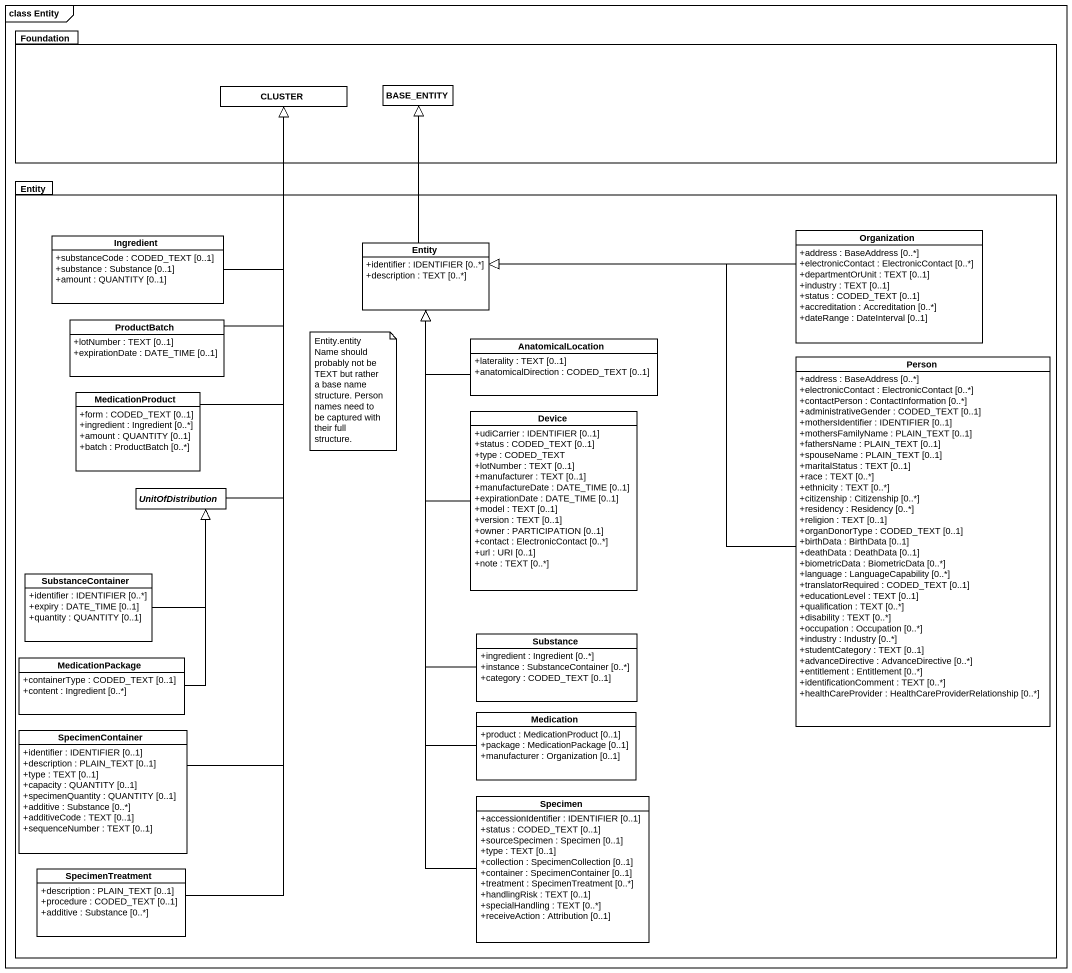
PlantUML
@startuml
mainframe class Entity
hide circle
hide empty members
skinparam classAttributeIconSize 0
package Foundation {
  class CLUSTER
  class BASE_ENTITY
}
package "Entity" as Entity_ {
  class Ingredient {
    +substanceCode : CODED_TEXT [0..1]
    +substance : Substance [0..1]
    +amount : QUANTITY [0..1]
  }
  class "Entity" as Entity__2 {
    +identifier : IDENTIFIER [0..*]
    +description : TEXT [0..*]
  }
  class Organization {
    +address : BaseAddress [0..*]
    +electronicContact : ElectronicContact [0..*]
    +departmentOrUnit : TEXT [0..1]
    +industry : TEXT [0..1]
    +status : CODED_TEXT [0..1]
    +accreditation : Accreditation [0..*]
    +dateRange : DateInterval [0..1]
  }
  class ProductBatch {
    +lotNumber : TEXT [0..1]
    +expirationDate : DATE_TIME [0..1]
  }
  class AnatomicalLocation {
    +laterality : TEXT [0..1]
    +anatomicalDirection : CODED_TEXT [0..1]
  }
  class "Person" as Person_ {
    +address : BaseAddress [0..*]
    +electronicContact : ElectronicContact [0..*]
    +contactPerson : ContactInformation [0..*]
    +administrativeGender : CODED_TEXT [0..1]
    +mothersIdentifier : IDENTIFIER [0..1]
    +mothersFamilyName : PLAIN_TEXT [0..1]
    +fathersName : PLAIN_TEXT [0..1]
    +spouseName : PLAIN_TEXT [0..1]
    +maritalStatus : TEXT [0..1]
    +race : TEXT [0..*]
    +ethnicity : TEXT [0..*]
    +citizenship : Citizenship [0..*]
    +residency : Residency [0..*]
    +religion : TEXT [0..1]
    +organDonorType : CODED_TEXT [0..1]
    +birthData : BirthData [0..1]
    +deathData : DeathData [0..1]
    +biometricData : BiometricData [0..*]
    +language : LanguageCapability [0..*]
    +translatorRequired : CODED_TEXT [0..1]
    +educationLevel : TEXT [0..1]
    +qualification : TEXT [0..*]
    +disability : TEXT [0..*]
    +occupation : Occupation [0..*]
    +industry : Industry [0..*]
    +studentCategory : TEXT [0..1]
    +advanceDirective : AdvanceDirective [0..*]
    +entitlement : Entitlement [0..*]
    +identificationComment : TEXT [0..*]
    +healthCareProvider : HealthCareProviderRelationship [0..*]
  }
  class MedicationProduct {
    +form : CODED_TEXT [0..1]
    +ingredient : Ingredient [0..*]
    +amount : QUANTITY [0..1]
    +batch : ProductBatch [0..*]
  }
  class Device {
    +udiCarrier : IDENTIFIER [0..1]
    +status : CODED_TEXT [0..1]
    +type : CODED_TEXT
    +lotNumber : TEXT [0..1]
    +manufacturer : TEXT [0..1]
    +manufactureDate : DATE_TIME [0..1]
    +expirationDate : DATE_TIME [0..1]
    +model : TEXT [0..1]
    +version : TEXT [0..1]
    +owner : PARTICIPATION [0..1]
    +contact : ElectronicContact [0..*]
    +url : URI [0..1]
    +note : TEXT [0..*]
  }
  abstract class UnitOfDistribution
  class SubstanceContainer {
    +identifier : IDENTIFIER [0..*]
    +expiry : DATE_TIME [0..1]
    +quantity : QUANTITY [0..1]
  }
  class MedicationPackage {
    +containerType : CODED_TEXT [0..1]
    +content : Ingredient [0..*]
  }
  class Substance {
    +ingredient : Ingredient [0..*]
    +instance : SubstanceContainer [0..*]
    +category : CODED_TEXT [0..1]
  }
  class SpecimenContainer {
    +identifier : IDENTIFIER [0..1]
    +description : PLAIN_TEXT [0..1]
    +type : TEXT [0..1]
    +capacity : QUANTITY [0..1]
    +specimenQuantity : QUANTITY [0..1]
    +additive : Substance [0..*]
    +additiveCode : TEXT [0..1]
    +sequenceNumber : TEXT [0..1]
  }
  class Medication {
    +product : MedicationProduct [0..1]
    +package : MedicationPackage [0..1]
    +manufacturer : Organization [0..1]
  }
  class Specimen {
    +accessionIdentifier : IDENTIFIER [0..1]
    +status : CODED_TEXT [0..1]
    +sourceSpecimen : Specimen [0..1]
    +type : TEXT [0..1]
    +collection : SpecimenCollection [0..1]
    +container : SpecimenContainer [0..1]
    +treatment : SpecimenTreatment [0..*]
    +handlingRisk : TEXT [0..1]
    +specialHandling : TEXT [0..*]
    +receiveAction : Attribution [0..1]
  }
  class SpecimenTreatment {
    +description : PLAIN_TEXT [0..1]
    +procedure : CODED_TEXT [0..1]
    +additive : Substance [0..*]
  }
}
Ingredient -up-|> CLUSTER
Entity__2 -up-|> BASE_ENTITY
Organization -left-|> Entity__2
ProductBatch -up-|> CLUSTER
AnatomicalLocation -up-|> Entity__2
Person_ -left-|> Entity__2
MedicationProduct -up-|> CLUSTER
Device -up-|> Entity__2
UnitOfDistribution -up-|> CLUSTER
SubstanceContainer -up-|> UnitOfDistribution
MedicationPackage -up-|> UnitOfDistribution
Substance -up-|> Entity__2
SpecimenContainer -up-|> CLUSTER
Medication -up-|> Entity__2
Specimen -up-|> Entity__2
SpecimenTreatment -up-|> CLUSTER
note as N1
  Entity.entityName should probably not be TEXT but rather a base name structure. Person names need to be captured with their full structure.
end note
@enduml
